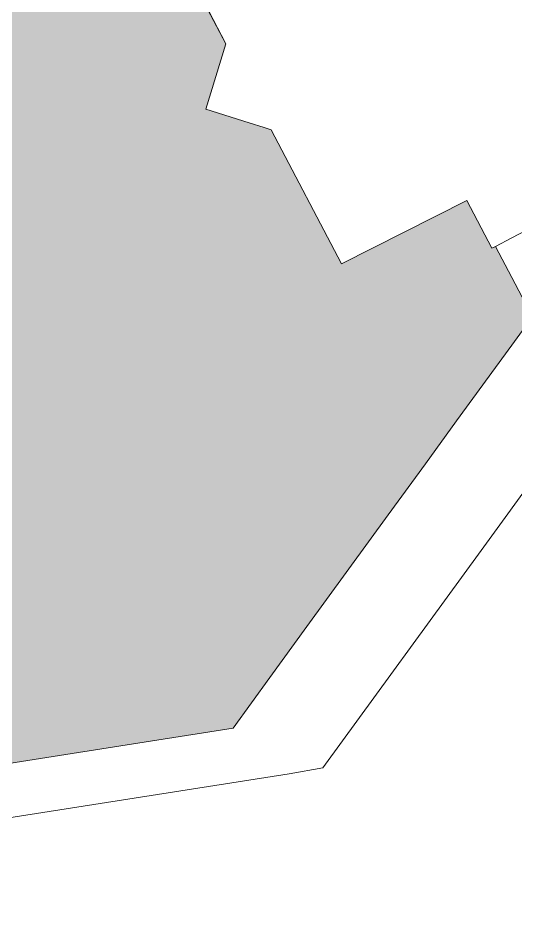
# Model space of a CAD drawing. Header units: metres. Extents: x 662613 to 666742, y 2728069 to 2732733.
# Drawn here: x 663550.4 to 663602.3, y 2730422.4 to 2730516.6 of the extents above; entities that cross this region are included whole.
import ezdxf

# ---------------------------------------------------------------- set-up
doc = ezdxf.new("R2010")
doc.units = ezdxf.units.M
doc.header["$MEASUREMENT"] = 0
doc.layers.add('Open area$0$INTENSIVE LANDSCAPING AND PLAZAS', color=7, linetype='Continuous', true_color=0xecf9e2)
doc.layers.add('Xref_DQ_MasterPlan_2024$0$DQ_PLOTS', color=252, linetype='Continuous', lineweight=15)

# ---------------------------------------------------------------- blocks, each defined once
blk = doc.blocks.new('Xref_DQ_MasterPlan_2024')
at = {"layer": 'Xref_DQ_MasterPlan_2024$0$DQ_PLOTS'}
for points in [[(663607.212, 2730551.539), (663601.865, 2730550.656), (663598.175, 2730550.046), (663594.71, 2730549.533), (663594.672, 2730549.527), (663585.638, 2730548.102), (663579.58, 2730547.135), (663581.122, 2730536.572), (663564.657, 2730527.938), (663566.097, 2730525.195), (663566.792, 2730523.873), (663569.831, 2730518.086), (663572.031, 2730513.896), (663569.933, 2730507.055), (663574.471, 2730505.648), (663576.039, 2730505.161), (663576.756, 2730504.899), (663584.094, 2730490.921), (663597.164, 2730497.529), (663599.794, 2730492.536), (663600.165, 2730492.734), (663601.865, 2730489.502), (663604.024, 2730485.396)], [(663602.999, 2730483.967), (663601.865, 2730482.414), (663596.105, 2730474.528), (663596.096, 2730474.516), (663592.862, 2730470.052), (663588.986, 2730464.703), (663580.501, 2730453.056), (663576.637, 2730447.741), (663572.816, 2730442.433), (663561.725, 2730440.714), (663543.616, 2730437.84), (663542.547, 2730444.708), (663542.183, 2730446.883), (663524.66, 2730443.625), (663509.759, 2730441.316), (663504.078, 2730445.439), (663499.829, 2730472.816), (663496.641, 2730493.02), (663496.387, 2730494.632), (663495.566, 2730499.832), (663492.283, 2730509.407), (663489.029, 2730511.682), (663481.813, 2730516.916), (663462.004, 2730531.333)], [(663529.094, 2730352.145), (663532.452, 2730356.856), (663544.233, 2730373.053), (663553.112, 2730385.36), (663552.444, 2730389.464), (663551.442, 2730395.699), (663549.34, 2730408.931), (663548.051, 2730417.307), (663549.283, 2730417.472), (663549.228, 2730417.859), (663547.697, 2730427.804), (663546.941, 2730432.693), (663578.642, 2730437.675), (663582.155, 2730438.289), (663598.665, 2730460.993), (663617.264, 2730486.587)], [(663604.794, 2730495.169), (663601.865, 2730493.627), (663600.165, 2730492.734), (663599.794, 2730492.536), (663597.164, 2730497.529), (663584.094, 2730490.921), (663576.756, 2730504.899), (663576.039, 2730505.161), (663574.471, 2730505.648), (663569.933, 2730507.055), (663572.031, 2730513.896), (663568.224, 2730521.145), (663566.792, 2730523.873), (663566.097, 2730525.195), (663564.657, 2730527.938), (663581.122, 2730536.572), (663579.58, 2730547.135), (663585.638, 2730548.102), (663594.672, 2730549.527), (663594.71, 2730549.533), (663598.175, 2730550.046), (663607.212, 2730551.539)]]:
    blk.add_lwpolyline(points, dxfattribs=at)
blk = doc.blocks.new('Open area')
at = {"layer": 'Open area$0$INTENSIVE LANDSCAPING AND PLAZAS'}
blk.add_hatch(color=256, dxfattribs=at).paths.add_polyline_path([(663511.203, 2730782.565), (663519.832, 2730783.942), (663526.904, 2730785.07), (663528.506, 2730775.119), (663530.345, 2730763.701), (663535.617, 2730730.419), (663538.235, 2730713.743), (663540.576, 2730698.917), (663541.567, 2730692.537), (663541.898, 2730690.41), (663542.354, 2730687.476), (663545.693, 2730685.053), (663551.508, 2730680.849), (663554.447, 2730678.599), (663556.996, 2730676.721), (663560.057, 2730674.622), (663567.688, 2730669.06), (663570.647, 2730666.837), (663573.203, 2730664.965), (663576.234, 2730662.844), (663582.77, 2730658.104), (663592.82, 2730650.819), (663601.06, 2730644.833), (663601.865, 2730644.242), (663605.39, 2730641.649), (663606.785, 2730640.424), (663608.209, 2730638.381), (663608.929, 2730637.006), (663609.381, 2730635.813), (663609.79, 2730634.229), (663610.421, 2730630.187), (663612.39, 2730617.742), (663613.81, 2730608.797), (663614.765, 2730602.785), (663616.007, 2730594.957), (663617.653, 2730584.609), (663618.847, 2730576.904), (663619.44, 2730573.153), (663621.011, 2730563.202), (663615.88, 2730562.442), (663615.034, 2730562.469), (663614.409, 2730561.691), (663612.336, 2730559.111), (663609.585, 2730558.698), (663608.865, 2730559.123), (663606.421, 2730556.243), (663607.212, 2730551.539), (663601.865, 2730550.656), (663598.175, 2730550.046), (663594.71, 2730549.533), (663594.672, 2730549.527), (663585.638, 2730548.102), (663579.58, 2730547.135), (663581.122, 2730536.572), (663564.657, 2730527.938), (663566.097, 2730525.195), (663566.792, 2730523.873), (663569.831, 2730518.086), (663572.031, 2730513.896), (663569.933, 2730507.055), (663574.471, 2730505.648), (663576.039, 2730505.161), (663576.756, 2730504.899), (663584.094, 2730490.921), (663597.164, 2730497.529), (663599.794, 2730492.536), (663600.165, 2730492.734), (663601.865, 2730489.502), (663604.024, 2730485.396), (663602.999, 2730483.967), (663601.865, 2730482.414), (663596.105, 2730474.528), (663596.096, 2730474.516), (663592.862, 2730470.052), (663588.986, 2730464.703), (663580.501, 2730453.056), (663576.637, 2730447.741), (663572.816, 2730442.433), (663561.725, 2730440.714), (663543.616, 2730437.84), (663542.547, 2730444.708), (663542.183, 2730446.883), (663524.66, 2730443.625), (663509.759, 2730441.316), (663504.078, 2730445.439), (663499.829, 2730472.816), (663496.641, 2730493.02), (663496.387, 2730494.632), (663495.566, 2730499.832), (663492.283, 2730509.407), (663489.029, 2730511.682), (663481.813, 2730516.916), (663462.004, 2730531.333), (663454.049, 2730537.148), (663442.776, 2730544.925), (663440.048, 2730562.094), (663444.289, 2730567.933), (663456.443, 2730584.561), (663464.571, 2730595.75), (663464.077, 2730599.288), (663462.996, 2730606.077), (663462.164, 2730611.158), (663461.426, 2730615.972), (663461.322, 2730616.624), (663459.975, 2730625.063), (663459.25, 2730629.817), (663458.45, 2730634.902), (663456.025, 2730650.24), (663454.59, 2730659.355), (663453.708, 2730665.089), (663452.941, 2730670.181), (663450.986, 2730682.333), (663450.331, 2730686.153), (663449.74, 2730690.331), (663449.571, 2730693.001), (663449.599, 2730695.158), (663449.763, 2730697.631), (663449.883, 2730698.897), (663450.218, 2730701.305), (663451.084, 2730705.185), (663451.535, 2730706.654), (663451.963, 2730707.775), (663452.512, 2730709.269), (663452.889, 2730710.157), (663453.501, 2730711.525), (663454.322, 2730713.216), (663455.392, 2730715.045), (663456.219, 2730716.384), (663456.914, 2730717.443), (663457.473, 2730718.206), (663459.828, 2730721.426), (663464.633, 2730728.035), (663469.584, 2730734.918), (663482.783, 2730753.08), (663490.841, 2730764.155), (663501.298, 2730777.916), (663506.164, 2730781.757), (663511.203, 2730782.565)], flags=0)

msp = doc.modelspace()

# ---------------------------------------------------------------- block references
for name in ['Xref_DQ_MasterPlan_2024', 'Open area']:
    msp.add_blockref(name, (0, 0))

doc.saveas('drawing.dxf')
